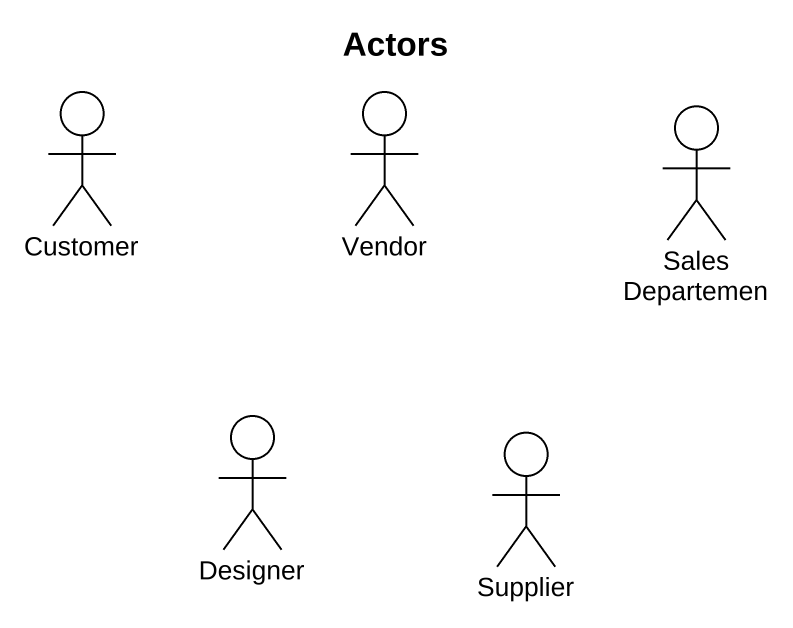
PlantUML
@startuml
title Actors
actor Customer
actor Vendor
actor "Sales Departemen" as Sales_Departemen
actor Designer
actor Supplier
@enduml
